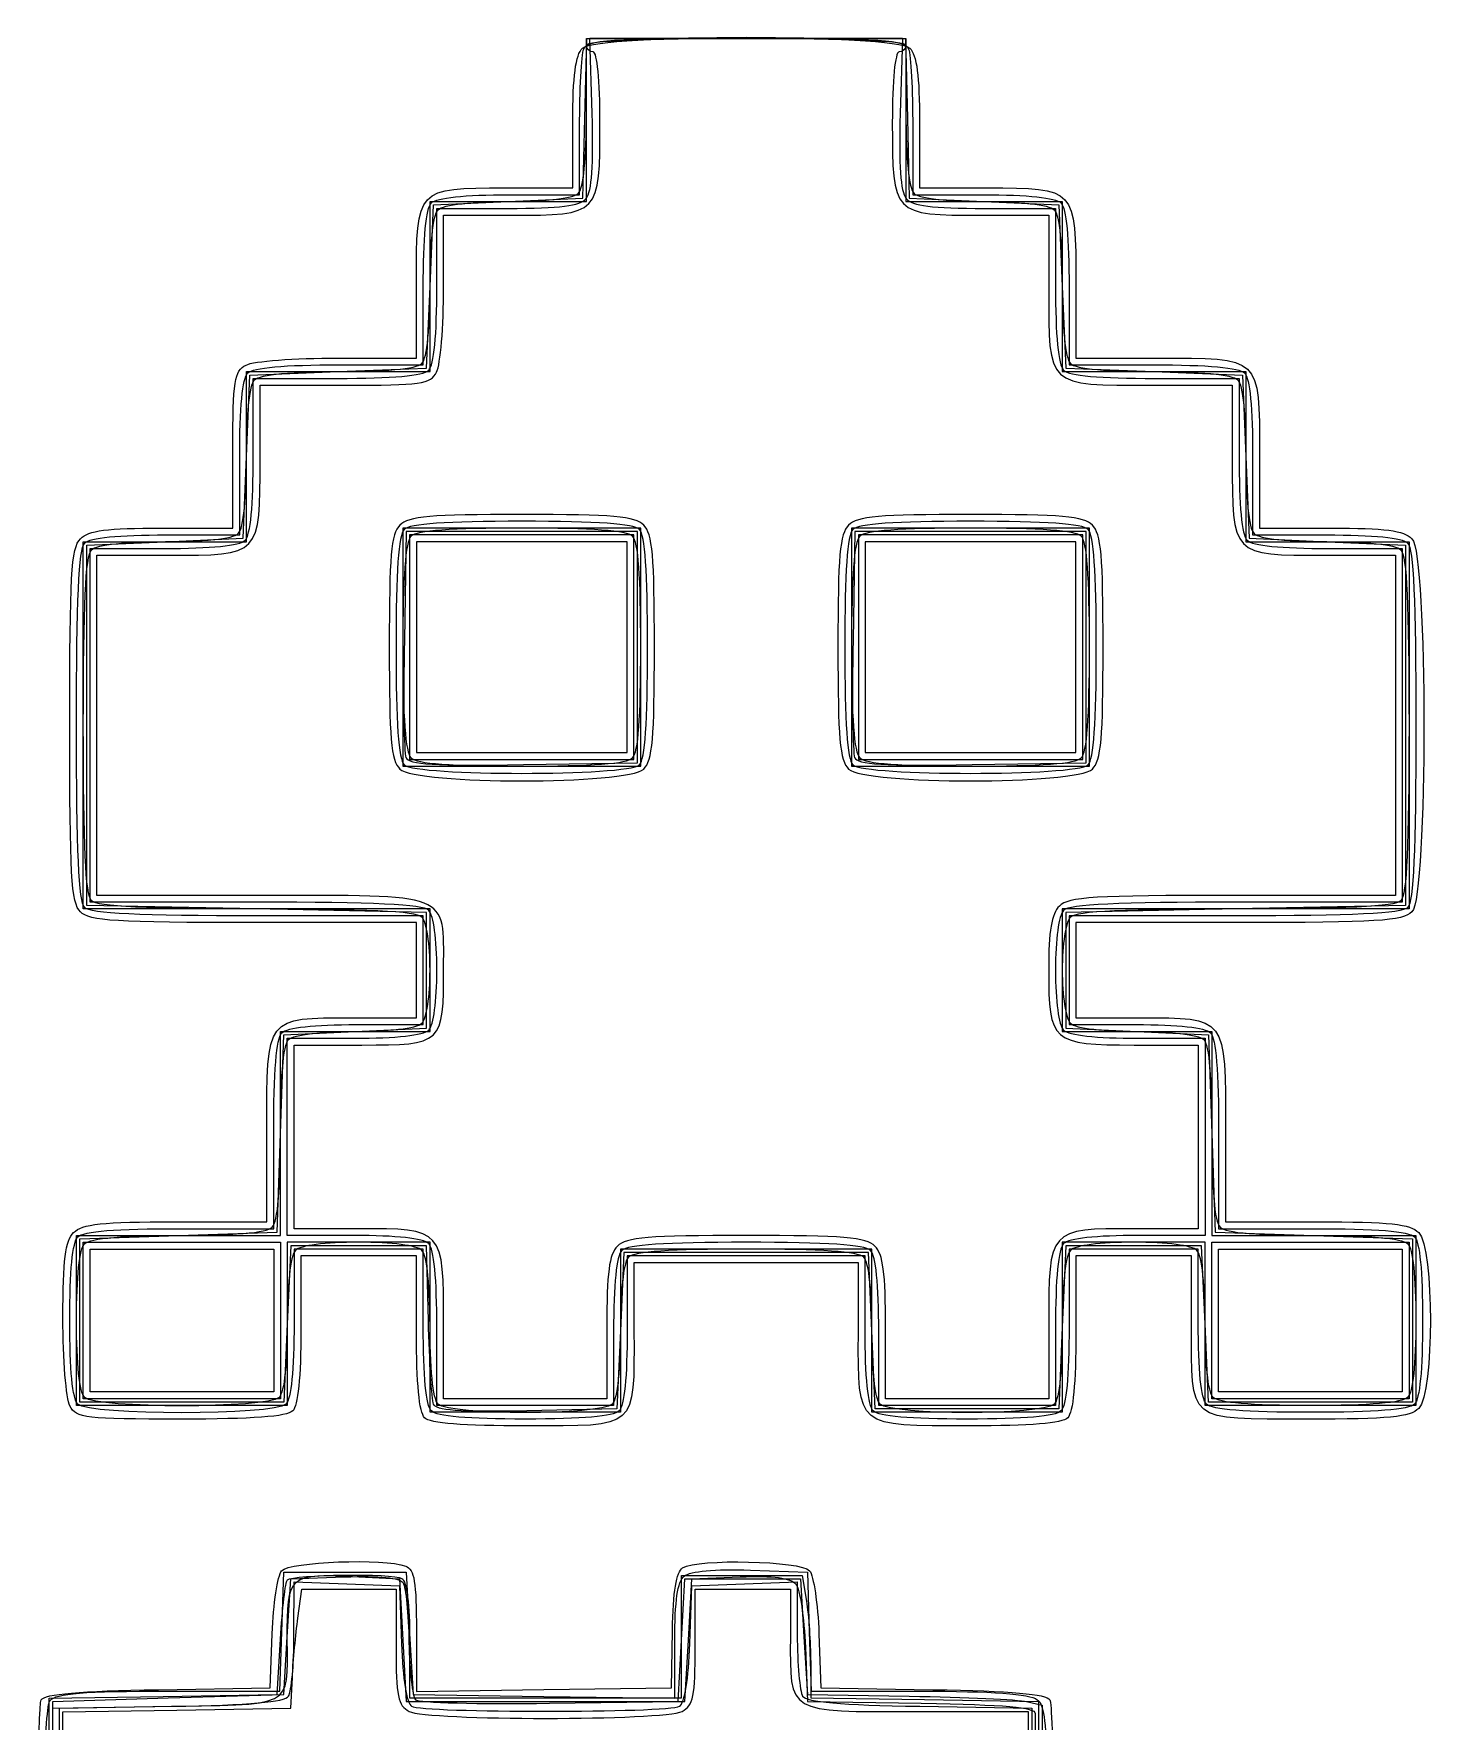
# Model space of a CAD drawing. Extents: x 86 to 356, y 52 to 258.
# Drawn here: x 298.1 to 356.2, y 187.7 to 257.7 of the extents above; entities that cross this region are included whole.
import ezdxf

# ---------------------------------------------------------------- set-up
doc = ezdxf.new("R2010")
doc.units = 0
doc.layers.add('Layer_1', color=7, linetype='CONTINUOUS')

msp = doc.modelspace()

# ---------------------------------------------------------------- linework, layer by layer
at = {"layer": 'Layer_1', "color": 7}
for points in [[(314.449976, 204.349058), (314.375391, 207.453502), (311.553169, 207.453502), (308.730946, 207.453502), (308.589835, 204.207947), (308.448724, 200.962391), (304.215391, 200.962391), (299.982057, 200.962391), (299.982057, 204.349058), (299.982057, 207.735724), (304.07428, 207.876836), (308.166502, 208.017947), (308.307613, 212.110169), (308.448724, 216.202391), (311.412057, 216.343502), (314.375391, 216.484613), (314.375391, 218.883502), (314.375391, 221.282391), (307.319835, 221.423502), (300.26428, 221.564613), (300.26428, 229.043502), (300.26428, 236.522391), (303.509835, 236.663502), (306.755391, 236.804613), (306.896502, 240.19128), (307.037613, 243.577947), (310.706502, 243.719058), (314.375391, 243.860169), (314.516502, 247.246836), (314.657613, 250.633502), (317.762057, 250.774613), (320.866502, 250.915724), (320.946015, 254.231836), (321.025526, 257.547947), (327.639835, 257.547947), (334.254145, 257.547947), (334.333655, 254.231836), (334.413169, 250.915724), (337.517613, 250.774613), (340.622057, 250.633502), (340.763169, 247.246836), (340.90428, 243.860169), (344.573169, 243.719058), (348.242046, 243.577947), (348.383157, 240.19128), (348.524268, 236.804613), (351.769824, 236.663502), (355.015379, 236.522391), (355.015379, 229.043502), (355.015379, 221.564613), (347.959824, 221.423502), (340.90428, 221.282391), (340.90428, 218.883502), (340.90428, 216.484613), (343.867613, 216.343502), (346.830935, 216.202391), (346.972046, 212.110169), (347.113157, 208.017947), (351.205379, 207.876836), (355.297602, 207.735724), (355.297602, 204.349058), (355.297602, 200.962391), (351.064268, 200.962391), (346.830935, 200.962391), (346.689835, 204.207947), (346.548724, 207.453502), (343.726502, 207.453502), (340.90428, 207.453502), (340.763169, 204.066836), (340.622057, 200.680169), (336.812057, 200.680169), (333.002057, 200.680169), (332.860946, 203.925724), (332.719835, 207.17128), (327.639835, 207.17128), (322.559835, 207.17128), (322.418724, 203.925724), (322.277613, 200.680169), (318.53247, 200.601381)], [(318.100724, 250.774613), (321.007613, 250.774613), (321.007613, 254.16128), (321.007613, 257.547947), (327.639835, 257.547947), (334.272057, 257.547947), (334.272057, 254.16128), (334.272057, 250.774613), (337.178946, 250.774613)], [(321.007613, 254.499947), (321.007613, 257.547947), (327.639835, 257.547947), (334.272057, 257.547947), (334.272057, 254.499947)], [(321.244547, 254.432656), (321.148724, 257.548641), (327.639835, 257.548641), (334.130946, 257.548641), (334.035123, 254.432656)], [(317.641105, 251.339058), (320.443169, 251.339058), (320.443169, 254.040328)], [(317.818502, 251.056836), (320.725391, 251.056836), (320.725391, 253.855975)], [(334.55428, 253.855975), (334.55428, 251.056836), (337.461169, 251.056836)], [(334.836502, 254.040328), (334.836502, 251.339058), (337.638565, 251.339058)], [(314.516502, 247.585502), (314.516502, 250.774613), (317.423391, 250.774613)], [(337.85628, 250.774613), (340.763169, 250.774613), (340.763169, 247.585502)], [(314.798724, 247.30328), (314.798724, 250.492391), (317.727502, 250.492391)], [(315.080946, 247.228282), (315.080946, 250.210169), (317.883009, 250.210169)], [(337.396661, 250.210169), (340.198724, 250.210169), (340.198724, 247.125884)], [(337.552168, 250.492391), (340.480946, 250.492391), (340.480946, 247.30328)], [(310.687949, 244.283502), (313.952057, 244.283502), (313.952057, 247.367788)], [(310.762946, 244.00128), (314.23428, 244.00128), (314.23428, 247.190391)], [(341.045391, 247.190391), (341.045391, 244.00128), (344.516724, 244.00128)], [(341.327613, 247.367788), (341.327613, 244.283502), (344.694121, 244.283502)], [(311.045169, 243.719058), (314.516502, 243.719058), (314.516502, 246.908169)], [(340.763169, 246.908169), (340.763169, 243.719058), (344.234502, 243.719058)], [(306.896502, 240.529947), (306.896502, 243.719058), (310.367835, 243.719058)], [(344.911835, 243.719058), (348.383157, 243.719058), (348.383157, 240.529947)], [(307.178724, 240.247724), (307.178724, 243.436836), (310.650057, 243.436836)], [(307.460946, 240.070328), (307.460946, 243.154613), (310.978796, 243.154613)], [(344.452217, 243.154613), (347.818713, 243.154613), (347.818713, 240.070328)], [(344.629613, 243.436836), (348.100935, 243.436836), (348.100935, 240.247724)], [(303.388883, 237.227947), (306.332057, 237.227947), (306.332057, 240.463574)], [(348.947602, 240.312232), (348.947602, 237.227947), (351.890784, 237.227947)], [(303.56628, 236.945724), (306.61428, 236.945724), (306.61428, 240.134836)], [(303.848502, 236.663502), (306.896502, 236.663502), (306.896502, 239.852613)], [(348.383157, 239.852613), (348.383157, 236.663502), (351.431157, 236.663502)], [(348.665379, 240.134836), (348.665379, 236.945724), (351.713379, 236.945724)], [(306.981169, 221.423502), (300.123169, 221.423502), (300.123169, 229.043502), (300.123169, 236.663502), (303.171169, 236.663502)], [(323.265391, 232.289058), (323.265391, 237.227947), (318.326502, 237.227947), (313.387613, 237.227947), (313.387613, 232.289058), (313.387613, 227.350169), (318.326502, 227.350169), (323.265391, 227.350169), (323.265391, 232.289058), (323.265391, 232.289058)], [(323.12428, 232.289058), (323.12428, 237.086836), (318.326502, 237.086836), (313.528724, 237.086836), (313.450701, 232.582608)], [(322.983169, 232.289058), (322.983169, 236.945724), (318.326502, 236.945724), (313.669835, 236.945724), (313.669835, 232.289058), (313.669835, 227.632391), (318.326502, 227.632391), (322.983169, 227.632391), (322.983169, 232.289058), (322.983169, 232.289058)], [(322.700946, 232.289058), (322.700946, 236.663502), (318.326502, 236.663502), (313.952057, 236.663502), (313.952057, 232.289058), (313.952057, 227.914613), (318.326502, 227.914613), (322.700946, 227.914613), (322.700946, 232.289058), (322.700946, 232.289058)], [(341.892057, 232.289058), (341.892057, 237.227947), (336.953169, 237.227947), (332.01428, 237.227947), (332.01428, 232.289058), (332.01428, 227.350169), (336.953169, 227.350169), (341.892057, 227.350169), (341.892057, 232.289058), (341.892057, 232.289058)], [(341.750946, 232.289058), (341.750946, 237.086836), (336.953169, 237.086836), (332.155391, 237.086836), (332.077368, 232.582608)], [(341.609835, 232.289058), (341.609835, 236.945724), (336.953169, 236.945724), (332.296502, 236.945724), (332.296502, 232.289058), (332.296502, 227.632391), (336.953169, 227.632391), (341.609835, 227.632391), (341.609835, 232.289058), (341.609835, 232.289058)], [(341.327613, 232.289058), (341.327613, 236.663502), (336.953169, 236.663502), (332.578724, 236.663502), (332.578724, 232.289058), (332.578724, 227.914613), (336.953169, 227.914613), (341.327613, 227.914613), (341.327613, 232.289058), (341.327613, 232.289058)], [(352.108491, 236.663502), (355.156491, 236.663502), (355.156491, 229.043502), (355.156491, 221.423502), (348.298491, 221.423502)], [(307.263391, 221.705724), (300.405391, 221.705724), (300.405391, 229.043502), (300.405391, 236.38128), (303.453391, 236.38128)], [(307.440787, 221.987947), (300.687613, 221.987947), (300.687613, 229.043502), (300.687613, 236.099058), (303.630787, 236.099058)], [(351.648892, 236.099058), (354.592046, 236.099058), (354.592046, 229.043502), (354.592046, 221.987947), (347.838892, 221.987947)], [(351.826268, 236.38128), (354.874268, 236.38128), (354.874268, 229.043502), (354.874268, 221.705724), (348.016268, 221.705724)], [(318.390829, 227.413872), (323.12428, 227.49128), (323.12428, 232.289058), (323.12428, 232.289058)], [(337.017495, 227.413872), (341.750946, 227.49128), (341.750946, 232.289058), (341.750946, 232.289058)], [(322.926724, 227.688836), (322.926724, 227.688836)], [(341.553391, 227.688836), (341.553391, 227.688836)], [(323.208946, 227.406613), (323.208946, 227.406613)], [(323.386343, 227.229217), (323.386343, 227.229217)], [(341.835613, 227.406613), (341.835613, 227.406613)], [(342.013009, 227.229217), (342.013009, 227.229217)], [(311.750724, 216.343502), (314.516502, 216.343502), (314.516502, 218.883502), (314.516502, 221.423502), (307.658502, 221.423502)], [(347.621157, 221.423502), (340.763169, 221.423502), (340.763169, 218.883502), (340.763169, 216.343502), (343.528946, 216.343502)], [(311.291105, 216.907947), (313.952057, 216.907947), (313.952057, 218.883502), (313.952057, 220.859058), (307.198883, 220.859058)], [(311.468502, 216.625724), (314.23428, 216.625724), (314.23428, 218.883502), (314.23428, 221.14128), (307.37628, 221.14128)], [(347.903379, 221.14128), (341.045391, 221.14128), (341.045391, 218.883502), (341.045391, 216.625724), (343.811169, 216.625724)], [(348.080784, 220.859058), (341.327613, 220.859058), (341.327613, 218.883502), (341.327613, 216.907947), (343.988565, 216.907947)], [(308.307613, 212.448836), (308.307613, 216.343502), (311.073391, 216.343502)], [(311.355613, 207.876836), (308.589835, 207.876836), (308.589835, 211.969058), (308.589835, 216.06128), (311.355613, 216.06128)], [(311.533009, 208.159058), (308.872057, 208.159058), (308.872057, 211.969058), (308.872057, 215.779058), (311.684351, 215.779058)], [(343.746661, 215.779058), (346.407613, 215.779058), (346.407613, 211.969058), (346.407613, 208.159058), (343.746661, 208.159058)], [(343.924057, 216.06128), (346.689835, 216.06128), (346.689835, 211.969058), (346.689835, 207.876836), (343.924057, 207.876836)], [(344.20628, 216.343502), (346.972046, 216.343502), (346.972046, 212.448836)], [(303.953328, 208.44128), (307.743169, 208.44128), (307.743169, 212.231121)], [(347.536491, 212.231121), (347.536491, 208.44128), (351.32634, 208.44128)], [(304.130724, 208.159058), (308.025391, 208.159058), (308.025391, 212.053724)], [(304.412946, 207.876836), (308.307613, 207.876836), (308.307613, 211.771502)], [(346.972046, 211.771502), (346.972046, 207.876836), (350.866713, 207.876836)], [(347.254268, 212.053724), (347.254268, 208.159058), (351.148935, 208.159058)], [(308.589835, 203.86928), (308.589835, 200.82128), (304.215391, 200.82128), (299.840946, 200.82128), (299.840946, 204.349058), (299.840946, 207.876836), (303.735613, 207.876836)], [(300.123169, 204.349058), (300.123169, 207.594613), (304.215391, 207.594613), (308.307613, 207.594613), (308.307613, 204.349058), (308.307613, 201.103502), (304.215391, 201.103502), (300.123169, 201.103502), (300.123169, 204.349058), (300.123169, 204.349058)], [(300.405391, 204.349058), (300.405391, 207.312391), (304.215391, 207.312391), (308.025391, 207.312391), (308.025391, 204.349058), (308.025391, 201.385724), (304.215391, 201.385724), (300.405391, 201.385724), (300.405391, 204.349058), (300.405391, 204.349058)], [(314.516502, 204.405502), (314.516502, 207.594613), (311.553169, 207.594613), (308.589835, 207.594613), (308.589835, 204.546613)], [(314.23428, 204.12328), (314.23428, 207.312391), (311.553169, 207.312391), (308.872057, 207.312391), (308.872057, 204.264391)], [(332.860946, 204.264391), (332.860946, 207.312391), (327.639835, 207.312391), (322.418724, 207.312391), (322.418724, 204.264391)], [(346.689835, 204.546613), (346.689835, 207.594613), (343.726502, 207.594613), (340.763169, 207.594613), (340.763169, 204.405502)], [(346.407613, 204.264391), (346.407613, 207.312391), (343.726502, 207.312391), (341.045391, 207.312391), (341.045391, 204.12328)], [(351.544046, 207.876836), (355.438713, 207.876836), (355.438713, 204.349058), (355.438713, 200.82128), (351.064268, 200.82128), (346.689835, 200.82128), (346.689835, 203.86928)], [(346.972046, 204.349058), (346.972046, 207.594613), (351.064268, 207.594613), (355.156491, 207.594613), (355.156491, 204.349058), (355.156491, 201.103502), (351.064268, 201.103502), (346.972046, 201.103502), (346.972046, 204.349058), (346.972046, 204.349058)], [(347.254268, 204.349058), (347.254268, 207.312391), (351.064268, 207.312391), (354.874268, 207.312391), (354.874268, 204.349058), (354.874268, 201.385724), (351.064268, 201.385724), (347.254268, 201.385724), (347.254268, 204.349058), (347.254268, 204.349058)], [(313.952057, 203.841058), (313.952057, 207.030169), (311.553169, 207.030169), (309.15428, 207.030169), (309.15428, 203.982169)], [(332.578724, 203.982169), (332.578724, 207.030169), (327.639835, 207.030169), (322.700946, 207.030169), (322.700946, 203.982169)], [(332.296502, 203.804773), (332.296502, 206.747947), (327.639835, 206.747947), (322.983169, 206.747947), (322.983169, 203.907171)], [(346.125391, 204.189393), (346.125391, 207.030169), (343.726502, 207.030169), (341.327613, 207.030169), (341.327613, 203.841058)], [(322.136502, 203.86928), (322.136502, 200.82128), (318.467613, 200.82128), (314.798724, 200.82128), (314.798724, 204.010391), (314.798724, 204.010391)], [(321.85428, 204.046676), (321.85428, 201.103502), (318.467613, 201.103502), (315.080946, 201.103502), (315.080946, 204.187788), (315.080946, 204.187788)], [(340.480946, 204.010391), (340.480946, 200.82128), (336.812057, 200.82128), (333.143169, 200.82128), (333.143169, 203.86928)], [(340.198724, 204.187788), (340.198724, 201.103502), (336.812057, 201.103502), (333.425391, 201.103502), (333.425391, 204.046676)], [(322.418724, 203.587058), (322.418724, 200.539058), (318.467613, 200.539058), (314.516502, 200.539058), (314.516502, 203.728169), (314.516502, 203.728169)], [(340.763169, 203.728169), (340.763169, 200.539058), (336.812057, 200.539058), (332.860946, 200.539058), (332.860946, 203.587058)], [(314.290724, 200.31328), (314.290724, 200.31328)], [(314.572946, 200.595502), (314.572946, 200.595502)], [(314.655945, 200.883603), (314.655945, 200.883603)], [(314.855169, 200.877724), (314.855169, 200.877724)], [(327.824149, 193.989247), (330.179835, 193.906836), (330.261378, 191.437391), (330.342923, 188.967947), (334.793548, 188.967947)], [(304.757997, 160.245963), (298.853169, 160.322391), (298.853169, 174.433502), (298.853169, 188.544613), (303.650946, 188.685724), (308.448724, 188.826836), (308.589835, 191.225724), (308.730946, 193.624613), (310.964219, 193.707869)], [(303.674515, 188.967947), (308.285636, 188.967947), (308.367182, 191.437391), (308.448724, 193.906836), (310.988724, 193.906836), (313.528724, 193.906836), (313.669835, 191.366836), (313.810946, 188.826836), (319.243724, 188.750187), (324.676502, 188.673535), (324.676502, 191.043962)], [(308.867737, 191.30815), (308.872055, 193.507246), (311.059277, 193.424817), (313.246499, 193.342391), (313.329464, 190.952488)], [(311.564929, 193.711007), (313.246502, 193.624613), (313.387613, 191.084613), (313.528724, 188.544613), (319.31428, 188.544613), (325.099835, 188.544613), (325.240946, 191.084613), (325.382057, 193.624613), (327.384088, 193.706644)], [(313.669835, 191.067957), (313.669835, 188.685724), (319.31428, 188.685724), (324.958724, 188.685724), (324.958724, 191.225724), (324.958724, 193.765724), (327.461798, 193.765724), (329.964872, 193.765724), (330.139802, 192.707391)], [(319.475914, 188.467646), (324.817613, 188.544613), (324.958724, 191.084613), (325.099835, 193.624613), (327.498724, 193.624613), (329.897613, 193.624613), (330.038724, 191.225724), (330.179835, 188.826836), (334.413169, 188.758431)], [(325.29909, 190.952488), (325.382057, 193.342391), (327.56928, 193.424817), (329.756502, 193.507246), (329.76082, 191.30815)], [(309.029772, 192.001836), (309.188866, 193.20128), (311.147127, 193.20128), (313.105391, 193.20128), (313.105391, 190.81232)], [(325.523169, 190.81232), (325.523169, 193.20128), (327.498724, 193.20128), (329.47428, 193.20128), (329.47428, 191.207171)], [(303.239774, 189.031232), (307.88428, 189.109058), (307.967736, 191.353464)], [(313.952057, 191.471526), (313.952057, 188.955492), (319.243724, 189.032274), (324.535391, 189.109058), (324.579271, 191.474805)], [(330.660824, 191.353464), (330.74428, 189.109058), (335.388785, 189.031232)], [(304.907863, 159.963833), (298.853169, 160.040169), (298.780031, 174.356111), (298.706893, 188.672054), (303.436697, 188.749445), (308.166502, 188.826836), (308.307613, 191.132859)], [(330.096379, 190.789019), (330.179835, 188.544613), (334.907057, 188.467234)], [(330.317839, 190.174215), (330.320944, 188.699373), (335.048166, 188.621993), (339.775388, 188.544613), (339.775388, 174.292391), (339.775388, 160.040169), (333.566499, 159.899058), (327.35761, 159.757947), (327.274702, 157.54397)], [(305.287835, 160.463502), (299.276502, 160.463502), (299.276502, 174.285567), (299.276502, 188.107632), (304.003724, 188.185011), (308.730946, 188.262391), (308.80081, 189.532391)], [(339.284132, 188.540727), (339.921765, 188.391429), (339.848577, 174.35691), (339.775391, 160.322391), (333.566502, 160.167369)], [(298.77492, 174.856836), (298.853169, 188.262391), (303.086502, 188.330796)], [(311.63512, 157.542816), (311.553169, 160.040169), (305.34428, 160.18128), (299.135391, 160.322391), (299.135391, 174.292391), (299.135391, 188.262391), (303.779896, 188.340217)], [(334.84866, 188.340217), (339.493169, 188.262391), (339.493169, 174.292391), (339.493169, 160.322391), (333.28428, 160.18128), (327.075391, 160.040169), (326.993623, 157.382643)], [(334.705319, 188.12128), (339.352057, 188.12128), (339.352057, 174.292391), (339.352057, 160.463502), (333.173364, 160.463502)]]:
    msp.add_lwpolyline(points, dxfattribs=at)
for points in [[(320.846343, 257.144773), (321.439763, 257.738193), (333.839907, 257.738193), (334.433328, 257.144773)], [(320.443169, 254.040328), (320.443169, 256.005131), (320.553088, 256.851518), (320.846343, 257.144773)], [(320.725391, 253.855975), (320.725391, 255.395503), (320.802477, 256.856003), (320.896697, 257.10153)], [(320.896697, 257.10153), (321.046119, 257.490918), (321.907529, 257.547947), (327.639835, 257.547947)], [(321.007613, 257.265724), (321.007613, 257.445867), (323.406502, 257.547947), (327.639835, 257.547947)], [(321.289835, 256.983502), (321.134613, 256.983502), (321.007613, 257.110502), (321.007613, 257.265724)], [(321.572057, 254.040328), (321.572057, 255.814295), (321.459942, 256.983502), (321.289835, 256.983502)], [(327.639835, 257.547947), (333.372141, 257.547947), (334.233551, 257.490918), (334.382974, 257.10153)], [(327.639835, 257.547947), (331.873169, 257.547947), (334.272057, 257.445867), (334.272057, 257.265724)], [(333.989835, 256.983502), (333.819729, 256.983502), (333.707613, 255.814295), (333.707613, 254.040328)], [(334.272057, 257.265724), (334.272057, 257.110502), (334.145057, 256.983502), (333.989835, 256.983502)], [(334.382974, 257.10153), (334.477193, 256.856003), (334.55428, 255.395503), (334.55428, 253.855975)], [(334.433328, 257.144773), (334.726582, 256.851518), (334.836502, 256.005131), (334.836502, 254.040328)], [(320.668946, 251.11328), (320.890544, 251.334878), (321.007613, 252.505575), (321.007613, 254.499947)], [(320.998322, 250.904532), (321.234627, 251.18926), (321.310745, 252.279975), (321.244547, 254.432656)], [(334.035123, 254.432656), (333.968925, 252.279975), (334.045029, 251.18926), (334.281348, 250.904532)], [(334.272057, 254.499947), (334.272057, 252.505575), (334.389126, 251.334878), (334.610724, 251.11328)], [(317.883009, 250.210169), (321.569681, 250.210169), (321.572057, 250.212709), (321.572057, 254.040328)], [(333.707613, 254.040328), (333.707613, 250.212636), (333.709871, 250.210169), (337.396661, 250.210169)], [(313.952057, 247.367788), (313.952057, 251.355836), (313.936479, 251.339058), (317.641105, 251.339058)], [(314.23428, 247.190391), (314.23428, 249.294516), (314.3495, 250.494722), (314.572946, 250.718169)], [(314.572946, 250.718169), (314.792512, 250.937735), (315.933884, 251.056836), (317.818502, 251.056836)], [(314.855169, 250.435947), (315.074735, 250.655513), (316.216106, 250.774613), (318.100724, 250.774613)], [(317.423391, 250.774613), (319.308009, 250.774613), (320.44938, 250.893714), (320.668946, 251.11328)], [(317.727502, 250.492391), (319.951207, 250.492391), (320.738621, 250.591609), (320.998322, 250.904532)], [(334.281348, 250.904532), (334.541049, 250.591609), (335.328463, 250.492391), (337.552168, 250.492391)], [(334.610724, 251.11328), (334.83029, 250.893714), (335.971662, 250.774613), (337.85628, 250.774613)], [(337.178946, 250.774613), (339.063564, 250.774613), (340.204936, 250.655513), (340.424502, 250.435947)], [(337.461169, 251.056836), (339.345786, 251.056836), (340.487158, 250.937735), (340.706724, 250.718169)], [(337.638565, 251.339058), (341.3432, 251.339058), (341.327613, 251.355822), (341.327613, 247.367788)], [(340.706724, 250.718169), (340.930171, 250.494722), (341.045391, 249.294516), (341.045391, 247.190391)], [(314.516502, 246.908169), (314.516502, 249.012294), (314.631722, 250.2125), (314.855169, 250.435947)], [(340.424502, 250.435947), (340.647949, 250.2125), (340.763169, 249.012294), (340.763169, 246.908169)], [(314.177835, 244.057724), (314.401282, 244.281171), (314.516502, 245.481378), (314.516502, 247.585502)], [(314.460057, 243.775502), (314.683504, 243.998949), (314.798724, 245.199155), (314.798724, 247.30328)], [(314.788796, 243.700505), (314.949479, 244.000744), (315.080946, 245.588244), (315.080946, 247.228282)], [(340.480946, 247.30328), (340.480946, 245.199155), (340.596166, 243.998949), (340.819613, 243.775502)], [(340.763169, 247.585502), (340.763169, 245.481378), (340.878389, 244.281171), (341.101835, 244.057724)], [(340.198724, 247.125884), (340.198724, 243.066235), (340.104067, 243.154613), (344.452217, 243.154613)], [(344.694121, 244.283502), (349.042259, 244.283502), (348.947602, 244.37188), (348.947602, 240.312232)], [(306.332057, 240.463574), (306.332057, 243.3737), (306.386972, 243.728588), (306.877949, 243.991351)], [(306.61428, 240.134836), (306.61428, 242.23896), (306.7295, 243.439167), (306.952946, 243.662613)], [(306.877949, 243.991351), (307.178188, 244.152035), (308.892688, 244.283502), (310.687949, 244.283502)], [(306.952946, 243.662613), (307.179641, 243.889308), (308.439318, 244.00128), (310.762946, 244.00128)], [(307.235169, 243.380391), (307.461864, 243.607086), (308.72154, 243.719058), (311.045169, 243.719058)], [(310.367835, 243.719058), (312.691464, 243.719058), (313.95114, 243.831029), (314.177835, 244.057724)], [(310.650057, 243.436836), (312.973686, 243.436836), (314.233362, 243.548807), (314.460057, 243.775502)], [(310.978796, 243.154613), (314.167946, 243.154613), (314.523941, 243.205619), (314.788796, 243.700505)], [(340.819613, 243.775502), (341.046308, 243.548807), (342.305984, 243.436836), (344.629613, 243.436836)], [(341.101835, 244.057724), (341.32853, 243.831029), (342.588207, 243.719058), (344.911835, 243.719058)], [(344.234502, 243.719058), (346.558131, 243.719058), (347.81781, 243.607086), (348.044491, 243.380391)], [(344.516724, 244.00128), (346.840361, 244.00128), (348.100032, 243.889308), (348.326713, 243.662613)], [(348.326713, 243.662613), (348.550176, 243.439167), (348.665379, 242.23896), (348.665379, 240.134836)], [(306.896502, 239.852613), (306.896502, 241.956738), (307.011722, 243.156945), (307.235169, 243.380391)], [(348.044491, 243.380391), (348.267954, 243.156945), (348.383157, 241.956738), (348.383157, 239.852613)], [(306.557835, 237.002169), (306.781282, 237.225616), (306.896502, 238.425822), (306.896502, 240.529947)], [(306.840057, 236.719947), (307.063504, 236.943393), (307.178724, 238.1436), (307.178724, 240.247724)], [(348.100935, 240.247724), (348.100935, 238.1436), (348.216166, 236.943393), (348.439602, 236.719947)], [(348.383157, 240.529947), (348.383157, 238.425822), (348.498389, 237.225616), (348.721824, 237.002169)], [(303.630787, 236.099058), (307.49619, 236.099058), (307.460946, 236.062513), (307.460946, 240.070328)], [(347.818713, 240.070328), (347.818713, 236.062513), (347.783491, 236.099058), (351.648892, 236.099058)], [(318.326502, 237.792391), (314.506116, 237.792391), (313.633685, 237.715923), (313.266661, 237.348899)], [(318.326502, 237.510169), (315.168748, 237.510169), (313.679417, 237.406861), (313.444057, 237.171502)], [(323.386343, 237.348899), (323.019318, 237.715923), (322.146888, 237.792391), (318.326502, 237.792391)], [(323.208946, 237.171502), (322.973587, 237.406861), (321.484255, 237.510169), (318.326502, 237.510169)], [(336.953169, 237.792391), (333.132783, 237.792391), (332.260352, 237.715923), (331.893328, 237.348899)], [(336.953169, 237.510169), (333.795415, 237.510169), (332.306083, 237.406861), (332.070724, 237.171502)], [(342.013009, 237.348899), (341.645985, 237.715923), (340.773554, 237.792391), (336.953169, 237.792391)], [(341.835613, 237.171502), (341.600254, 237.406861), (340.110922, 237.510169), (336.953169, 237.510169)], [(299.558724, 229.043502), (299.558724, 235.301261), (299.621911, 236.404149), (300.002217, 236.784454)], [(300.002217, 236.784454), (300.34869, 237.130927), (301.089565, 237.227947), (303.388883, 237.227947)], [(300.179613, 236.607058), (300.401211, 236.828656), (301.571908, 236.945724), (303.56628, 236.945724)], [(300.461835, 236.324836), (300.683433, 236.546434), (301.854131, 236.663502), (303.848502, 236.663502)], [(303.171169, 236.663502), (305.16554, 236.663502), (306.336237, 236.780574), (306.557835, 237.002169)], [(303.453391, 236.38128), (305.447762, 236.38128), (306.618459, 236.498351), (306.840057, 236.719947)], [(313.266661, 237.348899), (312.899637, 236.981874), (312.823169, 236.109444), (312.823169, 232.289058)], [(313.444057, 237.171502), (313.208698, 236.936143), (313.105391, 235.446811), (313.105391, 232.289058)], [(313.72628, 236.88928), (313.492777, 236.655778), (313.387613, 235.227304), (313.387613, 232.289058)], [(318.326502, 237.227947), (315.388255, 237.227947), (313.959782, 237.122782), (313.72628, 236.88928)], [(322.926724, 236.88928), (322.693222, 237.122782), (321.264748, 237.227947), (318.326502, 237.227947)], [(323.265391, 232.289058), (323.265391, 235.227304), (323.160226, 236.655778), (322.926724, 236.88928)], [(323.547613, 232.289058), (323.547613, 235.446811), (323.444306, 236.936143), (323.208946, 237.171502)], [(323.829835, 232.289058), (323.829835, 236.109444), (323.753367, 236.981874), (323.386343, 237.348899)], [(331.893328, 237.348899), (331.526303, 236.981874), (331.449835, 236.109444), (331.449835, 232.289058)], [(332.070724, 237.171502), (331.835365, 236.936143), (331.732057, 235.446811), (331.732057, 232.289058)], [(332.352946, 236.88928), (332.119444, 236.655778), (332.01428, 235.227304), (332.01428, 232.289058)], [(336.953169, 237.227947), (334.014922, 237.227947), (332.586449, 237.122782), (332.352946, 236.88928)], [(341.553391, 236.88928), (341.319889, 237.122782), (339.891415, 237.227947), (336.953169, 237.227947)], [(341.892057, 232.289058), (341.892057, 235.227304), (341.786893, 236.655778), (341.553391, 236.88928)], [(342.17428, 232.289058), (342.17428, 235.446811), (342.070972, 236.936143), (341.835613, 237.171502)], [(342.456502, 232.289058), (342.456502, 236.109444), (342.380034, 236.981874), (342.013009, 237.348899)], [(348.439602, 236.719947), (348.661203, 236.498351), (349.831917, 236.38128), (351.826268, 236.38128)], [(348.721824, 237.002169), (348.943425, 236.780574), (350.114139, 236.663502), (352.108491, 236.663502)], [(351.431157, 236.663502), (353.425537, 236.663502), (354.596251, 236.546434), (354.817824, 236.324836)], [(351.713379, 236.945724), (353.707759, 236.945724), (354.878473, 236.828656), (355.100046, 236.607058)], [(351.890784, 237.227947), (354.190105, 237.227947), (354.930995, 237.130927), (355.277451, 236.784454)], [(355.277451, 236.784454), (355.942987, 236.118915), (355.942987, 221.96809), (355.277451, 221.30255)], [(299.840946, 229.043502), (299.840946, 234.286565), (299.933845, 236.36129), (300.179613, 236.607058)], [(300.123169, 229.043502), (300.123169, 234.067058), (300.216784, 236.079785), (300.461835, 236.324836)], [(354.817824, 236.324836), (355.062877, 236.079785), (355.156491, 234.067058), (355.156491, 229.043502)], [(355.100046, 236.607058), (355.345833, 236.36129), (355.438713, 234.286565), (355.438713, 229.043502)], [(313.450701, 232.582608), (313.407789, 230.105284), (313.436731, 227.91145), (313.515028, 227.707423)], [(332.077368, 232.582608), (332.034456, 230.105284), (332.063398, 227.91145), (332.141695, 227.707423)], [(312.823169, 232.289058), (312.823169, 228.468672), (312.899637, 227.596241), (313.266661, 227.229217)], [(313.105391, 232.289058), (313.105391, 229.131304), (313.208698, 227.641973), (313.444057, 227.406613)], [(313.387613, 232.289058), (313.387613, 229.350811), (313.492777, 227.922338), (313.72628, 227.688836)], [(322.926724, 227.688836), (323.160226, 227.922338), (323.265391, 229.350811), (323.265391, 232.289058)], [(323.208946, 227.406613), (323.444306, 227.641973), (323.547613, 229.131304), (323.547613, 232.289058)], [(323.386343, 227.229217), (323.753367, 227.596241), (323.829835, 228.468672), (323.829835, 232.289058)], [(331.449835, 232.289058), (331.449835, 228.468672), (331.526303, 227.596241), (331.893328, 227.229217)], [(331.732057, 232.289058), (331.732057, 229.131304), (331.835365, 227.641973), (332.070724, 227.406613)], [(332.01428, 232.289058), (332.01428, 229.350811), (332.119444, 227.922338), (332.352946, 227.688836)], [(341.553391, 227.688836), (341.786893, 227.922338), (341.892057, 229.350811), (341.892057, 232.289058)], [(341.835613, 227.406613), (342.070972, 227.641973), (342.17428, 229.131304), (342.17428, 232.289058)], [(342.013009, 227.229217), (342.380034, 227.596241), (342.456502, 228.468672), (342.456502, 232.289058)], [(300.002217, 221.30255), (299.621911, 221.682856), (299.558724, 222.785744), (299.558724, 229.043502)], [(300.179613, 221.479947), (299.933845, 221.725714), (299.840946, 223.80044), (299.840946, 229.043502)], [(300.461835, 221.762169), (300.216784, 222.00722), (300.123169, 224.019947), (300.123169, 229.043502)], [(355.156491, 229.043502), (355.156491, 224.019947), (355.062877, 222.00722), (354.817824, 221.762169)], [(355.438713, 229.043502), (355.438713, 223.80044), (355.345833, 221.725714), (355.100046, 221.479947)], [(313.515028, 227.707423), (313.626472, 227.417005), (314.685079, 227.353271), (318.390829, 227.413872)], [(313.72628, 227.688836), (313.959782, 227.455333), (315.388255, 227.350169), (318.326502, 227.350169)], [(318.326502, 227.350169), (321.264748, 227.350169), (322.693222, 227.455333), (322.926724, 227.688836)], [(332.141695, 227.707423), (332.253138, 227.417005), (333.311746, 227.353271), (337.017495, 227.413872)], [(332.352946, 227.688836), (332.586449, 227.455333), (334.014922, 227.350169), (336.953169, 227.350169)], [(336.953169, 227.350169), (339.891415, 227.350169), (341.319889, 227.455333), (341.553391, 227.688836)], [(313.266661, 227.229217), (313.923104, 226.572774), (322.7299, 226.572774), (323.386343, 227.229217)], [(313.444057, 227.406613), (313.9188, 226.93187), (322.734203, 226.93187), (323.208946, 227.406613)], [(331.893328, 227.229217), (332.549771, 226.572774), (341.356566, 226.572774), (342.013009, 227.229217)], [(332.070724, 227.406613), (332.545467, 226.93187), (341.36087, 226.93187), (341.835613, 227.406613)], [(315.080946, 218.985901), (315.080946, 222.135351), (315.45609, 221.987947), (307.440787, 221.987947)], [(347.838892, 221.987947), (342.075931, 221.987947), (341.020679, 221.922917), (340.642217, 221.544454)], [(307.198883, 220.859058), (301.435931, 220.859058), (300.380679, 220.924087), (300.002217, 221.30255)], [(307.37628, 221.14128), (302.418575, 221.14128), (300.424438, 221.235122), (300.179613, 221.479947)], [(307.658502, 221.423502), (302.700797, 221.423502), (300.70666, 221.517344), (300.461835, 221.762169)], [(314.177835, 221.084836), (313.93301, 221.329661), (311.938873, 221.423502), (306.981169, 221.423502)], [(314.460057, 221.367058), (314.215232, 221.611883), (312.221095, 221.705724), (307.263391, 221.705724)], [(314.798724, 218.883502), (314.798724, 220.175454), (314.66405, 221.163065), (314.460057, 221.367058)], [(340.642217, 221.544454), (340.3143, 221.21654), (340.198724, 220.523078), (340.198724, 218.883502)], [(340.819613, 221.367058), (340.61562, 221.163065), (340.480946, 220.175454), (340.480946, 218.883502)], [(348.016268, 221.705724), (343.058575, 221.705724), (341.064438, 221.611883), (340.819613, 221.367058)], [(348.298491, 221.423502), (343.340797, 221.423502), (341.34666, 221.329661), (341.101835, 221.084836)], [(354.817824, 221.762169), (354.573024, 221.517344), (352.57887, 221.423502), (347.621157, 221.423502)], [(355.100046, 221.479947), (354.855247, 221.235122), (352.861093, 221.14128), (347.903379, 221.14128)], [(355.277451, 221.30255), (354.898991, 220.924087), (353.843734, 220.859058), (348.080784, 220.859058)], [(314.516502, 218.883502), (314.516502, 219.955947), (314.372825, 220.889845), (314.177835, 221.084836)], [(341.101835, 221.084836), (340.906845, 220.889845), (340.763169, 219.955947), (340.763169, 218.883502)], [(311.684351, 215.779058), (315.03992, 215.779058), (315.080946, 215.817793), (315.080946, 218.985901)], [(314.177835, 216.682169), (314.372825, 216.877159), (314.516502, 217.811058), (314.516502, 218.883502)], [(314.460057, 216.399947), (314.66405, 216.60394), (314.798724, 217.591551), (314.798724, 218.883502)], [(340.198724, 218.883502), (340.198724, 215.898463), (340.335187, 215.779058), (343.746661, 215.779058)], [(340.480946, 218.883502), (340.480946, 217.591551), (340.61562, 216.60394), (340.819613, 216.399947)], [(340.763169, 218.883502), (340.763169, 217.811058), (340.906845, 216.877159), (341.101835, 216.682169)], [(307.743169, 212.231121), (307.743169, 216.999421), (307.673776, 216.907947), (311.291105, 216.907947)], [(308.364057, 216.287058), (308.581388, 216.504389), (309.693637, 216.625724), (311.468502, 216.625724)], [(311.073391, 216.343502), (312.848255, 216.343502), (313.960504, 216.464838), (314.177835, 216.682169)], [(311.355613, 216.06128), (313.130478, 216.06128), (314.242727, 216.182616), (314.460057, 216.399947)], [(340.819613, 216.399947), (341.036944, 216.182616), (342.149193, 216.06128), (343.924057, 216.06128)], [(341.101835, 216.682169), (341.319166, 216.464838), (342.431415, 216.343502), (344.20628, 216.343502)], [(343.811169, 216.625724), (345.586033, 216.625724), (346.698282, 216.504389), (346.915602, 216.287058)], [(343.988565, 216.907947), (347.605889, 216.907947), (347.536491, 216.999421), (347.536491, 212.231121)], [(308.025391, 212.053724), (308.025391, 214.706613), (308.133372, 216.056372), (308.364057, 216.287058)], [(308.307613, 211.771502), (308.307613, 214.424391), (308.415594, 215.77415), (308.64628, 216.004836)], [(308.64628, 216.004836), (308.863611, 216.222166), (309.97586, 216.343502), (311.750724, 216.343502)], [(343.528946, 216.343502), (345.303811, 216.343502), (346.41606, 216.222166), (346.633391, 216.004836)], [(346.633391, 216.004836), (346.864068, 215.77415), (346.972046, 214.424391), (346.972046, 211.771502)], [(346.915602, 216.287058), (347.14629, 216.056372), (347.254268, 214.706613), (347.254268, 212.053724)], [(307.968946, 208.215502), (308.199632, 208.446188), (308.307613, 209.795947), (308.307613, 212.448836)], [(346.972046, 212.448836), (346.972046, 209.795947), (347.080024, 208.446188), (347.310713, 208.215502)], [(299.276502, 204.451457), (299.276502, 206.895924), (299.370603, 207.648396), (299.719994, 207.997788)], [(299.719994, 207.997788), (300.079133, 208.356927), (300.884313, 208.44128), (303.953328, 208.44128)], [(299.897391, 207.820391), (300.128076, 208.051077), (301.477835, 208.159058), (304.130724, 208.159058)], [(303.735613, 207.876836), (306.388502, 207.876836), (307.738261, 207.984817), (307.968946, 208.215502)], [(315.080946, 204.187788), (315.080946, 208.154593), (315.076967, 208.159058), (311.533009, 208.159058)], [(343.746661, 208.159058), (340.202712, 208.159058), (340.198724, 208.154599), (340.198724, 204.187788)], [(347.310713, 208.215502), (347.541401, 207.984817), (348.891157, 207.876836), (351.544046, 207.876836)], [(351.148935, 208.159058), (353.801824, 208.159058), (355.15158, 208.051077), (355.382268, 207.820391)], [(351.32634, 208.44128), (354.395365, 208.44128), (355.200545, 208.356927), (355.559673, 207.997788)], [(355.559673, 207.997788), (356.205172, 207.352275), (356.205172, 201.345841), (355.559673, 200.700328)], [(299.558724, 204.349058), (299.558724, 206.40928), (299.674664, 207.597664), (299.897391, 207.820391)], [(299.840946, 204.349058), (299.840946, 206.189773), (299.960913, 207.319469), (300.179613, 207.538169)], [(300.179613, 207.538169), (300.410299, 207.768855), (301.760057, 207.876836), (304.412946, 207.876836)], [(308.928502, 207.255947), (308.706904, 207.034349), (308.589835, 205.863651), (308.589835, 203.86928)], [(311.553169, 207.594613), (310.151464, 207.594613), (309.136161, 207.463606), (308.928502, 207.255947)], [(314.460057, 207.538169), (314.242727, 207.7555), (313.130478, 207.876836), (311.355613, 207.876836)], [(314.177835, 207.255947), (313.970176, 207.463606), (312.954873, 207.594613), (311.553169, 207.594613)], [(314.516502, 203.728169), (314.516502, 205.832294), (314.401282, 207.0325), (314.177835, 207.255947)], [(314.798724, 204.010391), (314.798724, 206.114516), (314.683504, 207.314722), (314.460057, 207.538169)], [(322.297772, 207.433343), (321.951299, 207.08687), (321.85428, 206.345995), (321.85428, 204.046676)], [(322.475169, 207.255947), (322.25357, 207.034349), (322.136502, 205.863651), (322.136502, 203.86928)], [(327.639835, 207.876836), (323.562884, 207.876836), (322.666879, 207.80245), (322.297772, 207.433343)], [(327.639835, 207.594613), (324.262575, 207.594613), (322.71217, 207.492948), (322.475169, 207.255947)], [(327.639835, 207.312391), (324.482082, 207.312391), (322.99275, 207.209084), (322.757391, 206.973724)], [(332.981898, 207.433343), (332.612791, 207.80245), (331.716786, 207.876836), (327.639835, 207.876836)], [(332.804502, 207.255947), (332.5675, 207.492948), (331.017095, 207.594613), (327.639835, 207.594613)], [(332.52228, 206.973724), (332.28692, 207.209084), (330.797589, 207.312391), (327.639835, 207.312391)], [(333.143169, 203.86928), (333.143169, 205.863651), (333.0261, 207.034349), (332.804502, 207.255947)], [(333.425391, 204.046676), (333.425391, 206.345995), (333.328371, 207.08687), (332.981898, 207.433343)], [(340.819613, 207.538169), (340.596166, 207.314722), (340.480946, 206.114516), (340.480946, 204.010391)], [(341.101835, 207.255947), (340.878389, 207.0325), (340.763169, 205.832294), (340.763169, 203.728169)], [(343.924057, 207.876836), (342.149193, 207.876836), (341.036944, 207.7555), (340.819613, 207.538169)], [(343.726502, 207.594613), (342.324797, 207.594613), (341.309494, 207.463606), (341.101835, 207.255947)], [(346.351169, 207.255947), (346.143509, 207.463606), (345.128207, 207.594613), (343.726502, 207.594613)], [(346.689835, 203.86928), (346.689835, 205.863651), (346.572767, 207.034349), (346.351169, 207.255947)], [(350.866713, 207.876836), (353.519602, 207.876836), (354.869358, 207.768855), (355.100046, 207.538169)], [(355.100046, 207.538169), (355.318768, 207.319469), (355.438713, 206.189773), (355.438713, 204.349058)], [(355.382268, 207.820391), (355.604998, 207.597664), (355.720935, 206.40928), (355.720935, 204.349058)], [(322.757391, 206.973724), (322.535793, 206.752126), (322.418724, 205.581429), (322.418724, 203.587058)], [(332.860946, 203.587058), (332.860946, 205.581429), (332.743878, 206.752126), (332.52228, 206.973724)], [(299.568653, 200.802727), (299.407969, 201.102966), (299.276502, 202.744895), (299.276502, 204.451457)], [(308.589835, 204.546613), (308.589835, 202.552242), (308.472767, 201.381545), (308.251169, 201.159947)], [(347.028491, 201.159947), (346.80689, 201.381545), (346.689835, 202.552242), (346.689835, 204.546613)], [(299.897391, 200.877724), (299.674664, 201.100451), (299.558724, 202.288836), (299.558724, 204.349058)], [(300.179613, 201.159947), (299.960913, 201.378646), (299.840946, 202.508342), (299.840946, 204.349058)], [(308.872057, 204.264391), (308.872057, 202.27002), (308.754989, 201.099323), (308.533391, 200.877724)], [(309.15428, 203.982169), (309.15428, 201.987798), (309.037211, 200.8171), (308.815613, 200.595502)], [(314.290724, 200.31328), (314.067277, 200.536727), (313.952057, 201.736933), (313.952057, 203.841058)], [(314.572946, 200.595502), (314.3495, 200.818949), (314.23428, 202.019155), (314.23428, 204.12328)], [(314.655945, 200.883603), (314.583685, 201.082161), (314.491, 202.641613), (314.449976, 204.349058)], [(314.855169, 200.877724), (314.631722, 201.101171), (314.516502, 202.301378), (314.516502, 204.405502)], [(322.983169, 203.907171), (322.983169, 199.80839), (323.172066, 199.974613), (318.514129, 199.974613)], [(322.418724, 204.264391), (322.418724, 202.27002), (322.301656, 201.099323), (322.080057, 200.877724)], [(322.700946, 203.982169), (322.700946, 201.987798), (322.583878, 200.8171), (322.36228, 200.595502)], [(336.916883, 199.974613), (332.1694, 199.974613), (332.296502, 199.869251), (332.296502, 203.804773)], [(332.917391, 200.595502), (332.695793, 200.8171), (332.578724, 201.987798), (332.578724, 203.982169)], [(333.199613, 200.877724), (332.978015, 201.099323), (332.860946, 202.27002), (332.860946, 204.264391)], [(340.763169, 204.405502), (340.763169, 202.301378), (340.647949, 201.101171), (340.424502, 200.877724)], [(341.045391, 204.12328), (341.045391, 202.019155), (340.930171, 200.818949), (340.706724, 200.595502)], [(341.327613, 203.841058), (341.327613, 201.736933), (341.212393, 200.536727), (340.988946, 200.31328)], [(350.912941, 200.256836), (345.88934, 200.256836), (346.125391, 200.06294), (346.125391, 204.189393)], [(346.746268, 200.877724), (346.524682, 201.099323), (346.407613, 202.27002), (346.407613, 204.264391)], [(355.438713, 204.349058), (355.438713, 202.508342), (355.318768, 201.378646), (355.100046, 201.159947)], [(355.720935, 204.349058), (355.720935, 202.288836), (355.604998, 201.100451), (355.382268, 200.877724)], [(308.251169, 201.159947), (307.780969, 200.689748), (300.649812, 200.689748), (300.179613, 201.159947)], [(351.064268, 200.82128), (348.565049, 200.82128), (347.257429, 200.931008), (347.028491, 201.159947)], [(355.100046, 201.159947), (354.871107, 200.931008), (353.563515, 200.82128), (351.064268, 200.82128)], [(304.168875, 200.256836), (300.198454, 200.256836), (299.837907, 200.29962), (299.568653, 200.802727)], [(308.533391, 200.877724), (308.061462, 200.405795), (300.36932, 200.405795), (299.897391, 200.877724)], [(308.815613, 200.595502), (308.581786, 200.361676), (307.143302, 200.256836), (304.168875, 200.256836)], [(318.514129, 199.974613), (315.868962, 199.974613), (314.521325, 200.082679), (314.290724, 200.31328)], [(318.467613, 200.256836), (316.078131, 200.256836), (314.800516, 200.367932), (314.572946, 200.595502)], [(318.53247, 200.601381), (315.689906, 200.541584), (314.755663, 200.609594), (314.655945, 200.883603)], [(322.080057, 200.877724), (321.613016, 200.410683), (315.32221, 200.410683), (314.855169, 200.877724)], [(322.36228, 200.595502), (322.13471, 200.367932), (320.857095, 200.256836), (318.467613, 200.256836)], [(336.812057, 200.256836), (334.422575, 200.256836), (333.144961, 200.367932), (332.917391, 200.595502)], [(340.424502, 200.877724), (339.957461, 200.410683), (333.666654, 200.410683), (333.199613, 200.877724)], [(340.706724, 200.595502), (340.479154, 200.367932), (339.20154, 200.256836), (336.812057, 200.256836)], [(340.988946, 200.31328), (340.759675, 200.084008), (339.444338, 199.974613), (336.916883, 199.974613)], [(351.064268, 200.539058), (348.345537, 200.539058), (346.977662, 200.646342), (346.746268, 200.877724)], [(355.559673, 200.700328), (355.196199, 200.336857), (354.357773, 200.256836), (350.912941, 200.256836)], [(355.382268, 200.877724), (355.150903, 200.646342), (353.783028, 200.539058), (351.064268, 200.539058)], [(307.967736, 191.353464), (308.013636, 192.587884), (308.187937, 193.762634), (308.355071, 193.964019)], [(308.355071, 193.964019), (308.670997, 194.344684), (312.631009, 194.49449), (313.505641, 194.158863)], [(313.505641, 194.158863), (313.866522, 194.020382), (313.952057, 193.50547), (313.952057, 191.471526)], [(324.579271, 191.474805), (324.609581, 193.109087), (324.740473, 193.914907), (325.002604, 194.081037)], [(325.002604, 194.081037), (325.629343, 194.478248), (329.92588, 194.38286), (330.273488, 193.964019)], [(325.072482, 193.743023), (325.323618, 193.951446), (326.330149, 194.041512), (327.824149, 193.989247)], [(330.273488, 193.964019), (330.440623, 193.762634), (330.614923, 192.587884), (330.660824, 191.353464)], [(308.307613, 191.132859), (308.385224, 192.401174), (308.515379, 193.504996), (308.596848, 193.585799)], [(308.589835, 191.084613), (308.589835, 193.84786), (308.606966, 193.862978), (311.564929, 193.711007)], [(308.596848, 193.585799), (308.828149, 193.815212), (312.990859, 193.869822), (313.34953, 193.648151)], [(310.964219, 193.707869), (312.433533, 193.762645), (313.266534, 193.679412), (313.399322, 193.464557)], [(313.34953, 193.648151), (313.547523, 193.525785), (313.669835, 192.54051), (313.669835, 191.067957)], [(313.399322, 193.464557), (313.510329, 193.284945), (313.619871, 192.171065), (313.64275, 190.989265)], [(324.676502, 191.043962), (324.676502, 192.733937), (324.790173, 193.508727), (325.072482, 193.743023)], [(327.384088, 193.706644), (328.795326, 193.764466), (329.478603, 193.677237), (329.699521, 193.411047)], [(329.699521, 193.411047), (329.871891, 193.203354), (330.050479, 192.02344), (330.096379, 190.789019)], [(330.139802, 192.707391), (330.236014, 192.125308), (330.316132, 190.985378), (330.317839, 190.174215)], [(308.80081, 189.532391), (308.839238, 190.230891), (308.942269, 191.342141), (309.029772, 192.001836)], [(308.643906, 188.76355), (308.764635, 188.953579), (308.86536, 190.09865), (308.867737, 191.30815)], [(329.47428, 191.207171), (329.47428, 188.005775), (329.278482, 188.12128), (334.705319, 188.12128)], [(329.76082, 191.30815), (329.763078, 190.09865), (329.863921, 188.953579), (329.98465, 188.76355)], [(303.086502, 188.330796), (309.015782, 188.426605), (308.589835, 188.213465), (308.589835, 191.084613)], [(313.105391, 190.81232), (313.105391, 188.739268), (313.177578, 188.384729), (313.651282, 188.131209)], [(313.329464, 190.952488), (313.380634, 189.478411), (313.542858, 188.479688), (313.752797, 188.346256)], [(313.64275, 190.989265), (313.665639, 189.807468), (313.785572, 188.739321), (313.909281, 188.615612)], [(324.875756, 188.346256), (325.085696, 188.479688), (325.24792, 189.478411), (325.29909, 190.952488)], [(324.977277, 188.131209), (325.450982, 188.384729), (325.523169, 188.739268), (325.523169, 190.81232)], [(298.318919, 160.063252), (298.064801, 160.725475), (298.119523, 188.204572), (298.375764, 188.607899)], [(298.375764, 188.607899), (298.530896, 188.85208), (299.957346, 188.97623), (303.239774, 189.031232)], [(298.497735, 174.11916), (298.444892, 184.280814), (298.513398, 188.305247), (298.743957, 188.583049)], [(298.743957, 188.583049), (298.989871, 188.879357), (300.124695, 188.967947), (303.674515, 188.967947)], [(303.779896, 188.340217), (307.062324, 188.395219), (308.488774, 188.519369), (308.643906, 188.76355)], [(313.752797, 188.346256), (314.196882, 188.064003), (324.431671, 188.064003), (324.875756, 188.346256)], [(313.909281, 188.615612), (314.032993, 188.4919), (316.537978, 188.425315), (319.475914, 188.467646)], [(329.98465, 188.76355), (330.139782, 188.519369), (331.566232, 188.395219), (334.84866, 188.340217)], [(334.413169, 188.758431), (336.741502, 188.720808), (338.933437, 188.622843), (339.284132, 188.540727)], [(334.793548, 188.967947), (337.909583, 188.967947), (339.388289, 188.862161), (339.724771, 188.615169)], [(334.907057, 188.467234), (338.405281, 188.409971), (339.63566, 188.299913), (339.639588, 188.0439)], [(335.388785, 189.031232), (338.671213, 188.97623), (340.097663, 188.85208), (340.252795, 188.607899)], [(339.724771, 188.615169), (340.168049, 188.289784), (340.19963, 187.1667), (340.13149, 174.15128)], [(340.252795, 188.607899), (340.373524, 188.41787), (340.474249, 181.969541), (340.476626, 174.27828)], [(313.651282, 188.131209), (314.375292, 187.743732), (324.253267, 187.743732), (324.977277, 188.131209)], [(339.639588, 188.0439), (339.644104, 187.749131), (339.640435, 160.982215), (339.635919, 160.39845)]]:
    msp.add_open_spline(points, degree=3, dxfattribs=at)

doc.saveas('drawing.dxf')
